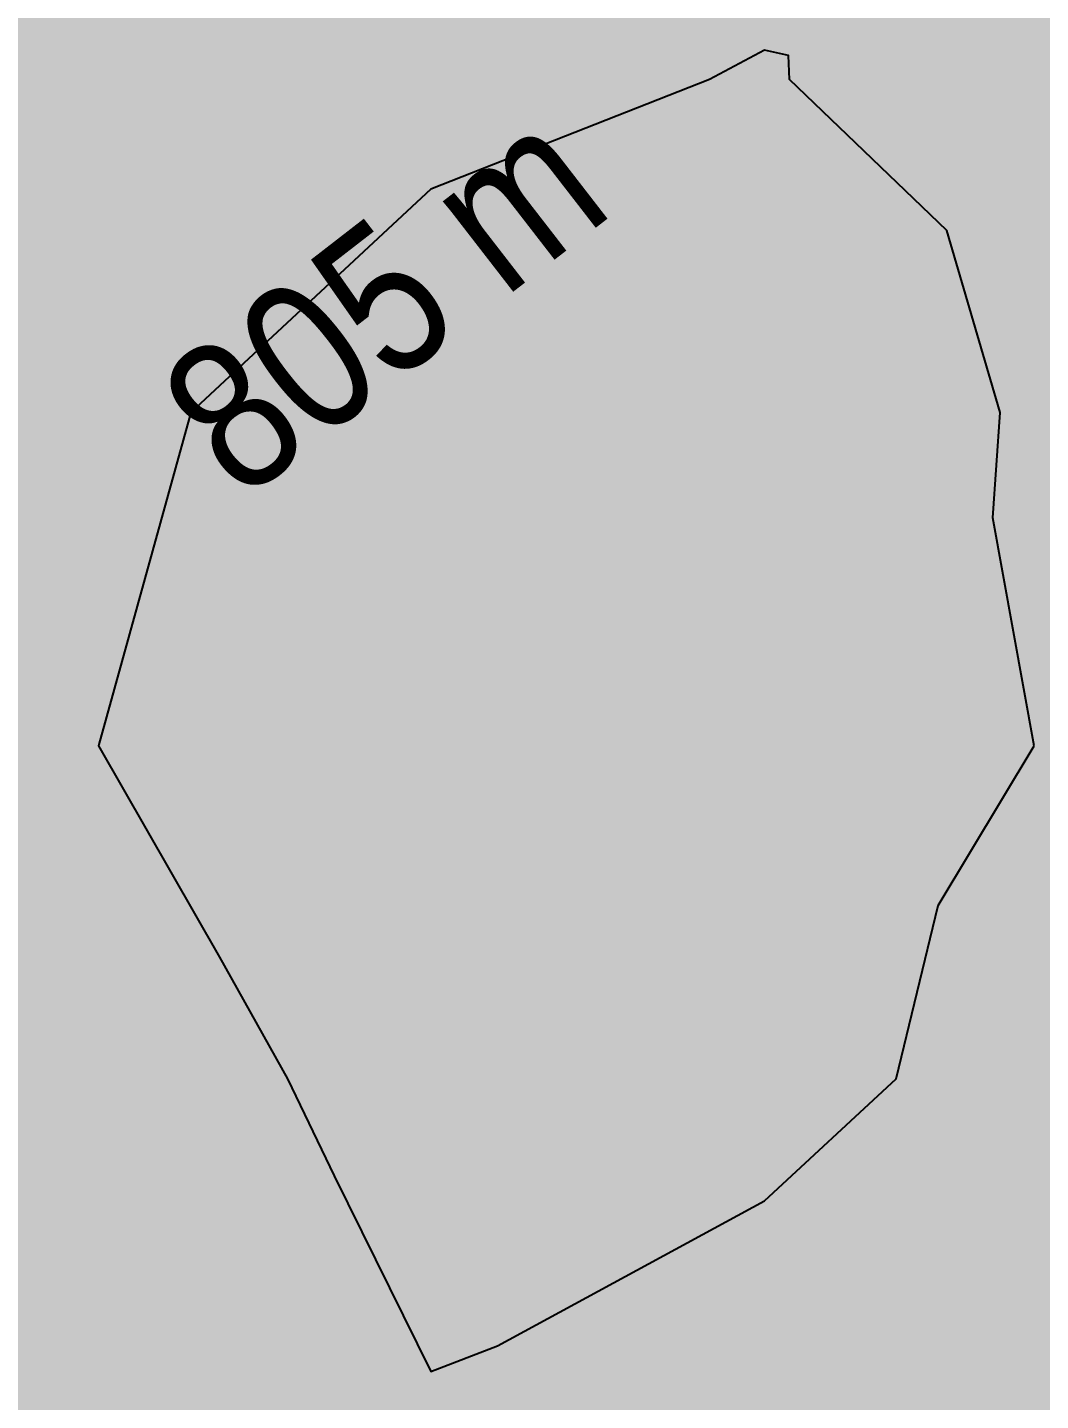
# Model space of a CAD drawing. Extents: x 637633 to 644092, y 5921573 to 5931294.
# Drawn here: x 642906.4 to 642952, y 5925584 to 5925645.7 of the extents above; entities that cross this region are included whole.
import ezdxf

# ---------------------------------------------------------------- set-up
doc = ezdxf.new("R2010")
doc.units = 0
doc.header["$LTSCALE"] = 5
for name, color, linetype in [('Contour_Line_Major', 254, 'Continuous'), ('FEATURE_LABEL', 7, 'Continuous'), ('P-PROPOSED-H', 21, 'Continuous')]:
    doc.layers.add(name, color=color, linetype=linetype)
doc.styles.get("Standard").update_dxf_attribs({"font": 'ARIALN.TTF'})

msp = doc.modelspace()

# ---------------------------------------------------------------- hatches: boundary and pattern name
at = {"layer": 'P-PROPOSED-H'}
h = msp.add_hatch(color=256, dxfattribs=at)
h.dxf.hatch_style = 1
h.paths.add_polyline_path([(642734.709, 5927359.339), (642711.41, 5928153.199), (642512.154, 5928147.51), (642510.202, 5927889.821), (642559.417, 5927897.728), (642578.447, 5927779.28), (642459.999, 5927760.25), (642440.969, 5927878.698), (642490.183, 5927886.605), (642492.154, 5928146.939), (642053.202, 5928134.405), (642076.776, 5927340.661), (641926.878, 5927336.405), (641981.205, 5925507.198), (642050.694, 5925467.845), (642167.94, 5925444.953), (642476.764, 5925280.887), (642645.471, 5925218.506), (642744.17, 5925224.294), (642799.574, 5925180.101), (642943.17, 5925110.471), (643004.714, 5925067.15), (642984.115, 5925758.367), (643186.217, 5925764.217), (643162.077, 5926566.986), (643138.211, 5927370.795)])

# ---------------------------------------------------------------- linework, layer by layer
at = {"layer": 'Contour_Line_Major', "elevation": 804.778, "flags": 128}
msp.add_lwpolyline([(642951.713, 5925613.436), (642949.865, 5925623.696), (642950.182, 5925628.422), (642947.785, 5925636.606), (642940.708, 5925643.409), (642940.669, 5925644.488), (642939.588, 5925644.723), (642937.113, 5925643.409), (642924.579, 5925638.476), (642913.77, 5925628.422), (642909.636, 5925613.501), (642909.618, 5925613.436), (642915.058, 5925603.928), (642918.123, 5925598.449), (642920.219, 5925594.096), (642924.579, 5925585.29), (642927.566, 5925586.445), (642939.588, 5925592.97), (642945.511, 5925598.449), (642947.396, 5925606.245)], close=True, dxfattribs=at)

# ---------------------------------------------------------------- texts
at = {"layer": 'FEATURE_LABEL', "color": 7, "insert": (642911.916, 5925629.674), "char_height": 6.7129, "width": 21.52186, "attachment_point": 1, "rotation": 37.76149, "bg_fill": 1, "box_fill_scale": 1.15, "bg_fill_color": 21, "bg_fill_transparency": 0}
msp.add_mtext('805 m', dxfattribs=at)

doc.saveas('drawing.dxf')
